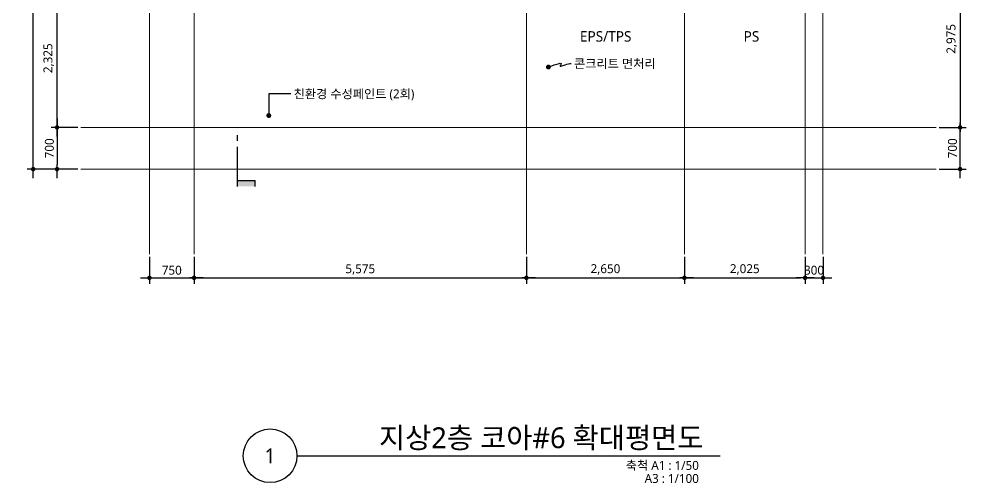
# Model space of a CAD drawing. Header units: millimetres. Extents: x 1424731 to 1631737, y 707248 to 849681.
# Drawn here: x 1509567 to 1525456, y 707248 to 715041 of the extents above; entities that cross this region are included whole.
import ezdxf
from ezdxf.enums import TextEntityAlignment as Align

# ---------------------------------------------------------------- set-up
doc = ezdxf.new("R2010")
doc.units = ezdxf.units.MM
doc.header["$MEASUREMENT"] = 0
doc.linetypes.add('CEN', pattern=[62, 60, -1, 0, -1])
doc.layers.get('0').update_dxf_attribs({"linetype": 'CONTINUOUS'})
for name, color, linetype, lineweight in [('A-CNTL', 1, 'CEN', 15), ('A-DIMS', 7, 'CONTINUOUS', 25), ('A-MKXS-LEAD', 7, 'CONTINUOUS', 25), ('A-MKXS-MAK1', 3, 'CONTINUOUS', 25), ('A-MKXS-TEXT1', 3, 'CONTINUOUS', 25), ('A-MKXS-TEXT2', 7, 'CONTINUOUS', 25), ('A-MKXX-NAME', 3, 'CONTINUOUS', 25), ('A-XXXX-SYMB', 7, 'CONTINUOUS', 25), ('A-XXXX-TXT1', 3, 'CONTINUOUS', 25)]:
    doc.layers.add(name, color=color, linetype=linetype, lineweight=lineweight)
doc.styles.add('HY울릉도L', font='')
doc.styles.add('돋움체', font='')
doc.styles.add('맑은고딕', font='malgun.ttf')
doc.styles.get('HY울릉도L').set_extended_font_data('HYwulM')
doc.styles.get('돋움체').set_extended_font_data('DotumChe')
doc.dimstyles.new('CDIM', dxfattribs={"dimtxt": 3, "dimasz": 1.5, "dimexe": 2, "dimexo": 1, "dimgap": 1, "dimtad": 1, "dimdec": 0, "dimrnd": 0.5, "dimzin": 0, "dimdsep": 32, "dimlunit": 6, "dimtxsty": 'HY울릉도L', "dimblk1": '_CIDOT', "dimblk2": '_CIDOT', "dimsah": 1, "dimcen": 5.5, "dimclrd": 2, "dimclre": 2, "dimclrt": 7, "dimadec": 0, "dimazin": 0, "dimtfac": 1, "dimtdec": 0, "dimtix": 1, "dimtmove": 2, "dimatfit": 1, "dimldrblk": '_CIDOT', "dimfxl": 1, "dimtolj": 1, "dimtzin": 0, "dimlwd": -1, "dimarcsym": 0})

# ---------------------------------------------------------------- blocks, each defined once
blk = doc.blocks.new('_CIDOT')
at = {"color": 0, "linetype": 'ByBlock'}
blk.add_line((2, 0), (-1, 0), dxfattribs=at)
at = {"color": 0, "linetype": 'ByBlock', "const_width": 0.5}
blk.add_lwpolyline([(-0.25, 0, 1), (0.25, 0, 1)], format="xyb", close=True, dxfattribs=at)
blk = doc.blocks.new('*D194')
at = {"layer": 'A-DIMS', "lineweight": -2, "transparency": 16777216}
for p, q in [((1511756, 711044), (1511756, 710594)), ((1512506, 711044), (1512506, 710594))]:
    blk.add_line(p, q, dxfattribs=at)
at = {"layer": 'A-DIMS', "transparency": 16777216}
blk.add_line((1511831, 710694), (1512431, 710694), dxfattribs=at)
at = {"layer": 'A-DIMS', "transparency": 16777216, "xscale": 75, "yscale": 75, "zscale": 75, "rotation": 180}
blk.add_blockref('_CIDOT', (1511756, 710694), dxfattribs=at)
at = {"layer": 'A-DIMS', "transparency": 16777216, "xscale": 75, "yscale": 75, "zscale": 75}
blk.add_blockref('_CIDOT', (1512506, 710694), dxfattribs=at)
at = {"layer": 'A-DIMS', "color": 3, "transparency": 16777216, "insert": (1512131, 710821), "char_height": 150, "attachment_point": 5, "style": '맑은고딕'}
blk.add_mtext('\\A1;750', dxfattribs=at)
blk = doc.blocks.new('*D195')
at = {"layer": 'A-DIMS', "lineweight": -2, "transparency": 16777216}
for p, q in [((1518081, 711044), (1518081, 710594)), ((1520731, 711044), (1520731, 710594))]:
    blk.add_line(p, q, dxfattribs=at)
at = {"layer": 'A-DIMS', "transparency": 16777216}
blk.add_line((1518156, 710694), (1520656, 710694), dxfattribs=at)
at = {"layer": 'A-DIMS', "transparency": 16777216, "xscale": 75, "yscale": 75, "zscale": 75, "rotation": 180}
blk.add_blockref('_CIDOT', (1518081, 710694), dxfattribs=at)
at = {"layer": 'A-DIMS', "transparency": 16777216, "xscale": 75, "yscale": 75, "zscale": 75}
blk.add_blockref('_CIDOT', (1520731, 710694), dxfattribs=at)
at = {"layer": 'A-DIMS', "color": 3, "transparency": 16777216, "insert": (1519406, 710834), "char_height": 150, "attachment_point": 5, "style": '맑은고딕'}
blk.add_mtext('\\A1;2,650', dxfattribs=at)
blk = doc.blocks.new('*D200')
at = {"layer": 'A-DIMS', "lineweight": -2, "transparency": 16777216}
for p, q in [((1512506, 711044), (1512506, 710594)), ((1518081, 711044), (1518081, 710594))]:
    blk.add_line(p, q, dxfattribs=at)
at = {"layer": 'A-DIMS', "transparency": 16777216}
blk.add_line((1512581, 710694), (1518006, 710694), dxfattribs=at)
at = {"layer": 'A-DIMS', "transparency": 16777216, "xscale": 75, "yscale": 75, "zscale": 75, "rotation": 180}
blk.add_blockref('_CIDOT', (1512506, 710694), dxfattribs=at)
at = {"layer": 'A-DIMS', "transparency": 16777216, "xscale": 75, "yscale": 75, "zscale": 75}
blk.add_blockref('_CIDOT', (1518081, 710694), dxfattribs=at)
at = {"layer": 'A-DIMS', "color": 3, "transparency": 16777216, "insert": (1515293, 710833), "char_height": 150, "attachment_point": 5, "style": '맑은고딕'}
blk.add_mtext('\\A1;5,575', dxfattribs=at)
blk = doc.blocks.new('*D209')
at = {"layer": 'A-DIMS', "lineweight": -2, "transparency": 16777216}
for p, q in [((1522756, 711044), (1522756, 710594)), ((1523056, 711044), (1523056, 710594))]:
    blk.add_line(p, q, dxfattribs=at)
at = {"layer": 'A-DIMS', "transparency": 16777216}
for p, q in [((1522681, 710694), (1522606, 710694)), ((1522756, 710694), (1523056, 710694)), ((1523131, 710694), (1523206, 710694))]:
    blk.add_line(p, q, dxfattribs=at)
at = {"layer": 'A-DIMS', "transparency": 16777216, "xscale": 75, "yscale": 75, "zscale": 75}
blk.add_blockref('_CIDOT', (1522756, 710694), dxfattribs=at)
at = {"layer": 'A-DIMS', "transparency": 16777216, "xscale": 75, "yscale": 75, "zscale": 75, "rotation": 180}
blk.add_blockref('_CIDOT', (1523056, 710694), dxfattribs=at)
at = {"layer": 'A-DIMS', "color": 3, "transparency": 16777216, "insert": (1522906, 710821), "char_height": 150, "attachment_point": 5, "style": '맑은고딕'}
blk.add_mtext('\\A1;300', dxfattribs=at)
blk = doc.blocks.new('CORE 6- 단면')
at = {"layer": 'A-MKXS-MAK1'}
for points in [[(9245, 14885), (9245, 14985), (9545, 14985), (9545, 14885)], [(11820, 4095), (11920, 4095), (11920, 3795), (11820, 3795)]]:
    blk.add_hatch(color=256, dxfattribs=at).paths.add_polyline_path(points)
h = blk.add_hatch(color=256, dxfattribs=at)
h.paths.add_polyline_path([(-1630, 4290), (-1383, 4042, 0.414214), (-1878, 4042)])
h.paths.add_polyline_path([(-1383, 4042), (-1135, 3795), (-1280, 3795, 0.198912)])
h.paths.add_polyline_path([(-1878, 4042, 0.198912), (-1980, 3795), (-2125, 3795)])
h = blk.add_hatch(color=256, dxfattribs=at)
h.paths.add_polyline_path([(9050, 495), (9297, 742, 0.414214), (9297, 247)])
h.paths.add_polyline_path([(9297, 742), (9545, 990), (9545, 845, 0.198912)])
h.paths.add_polyline_path([(9297, 247, 0.198912), (9545, 145), (9545, 0)])
for p, q in [((9245, 14985), (9245, 14885)), ((9545, 14985), (9545, 14322)), ((9545, 14885), (9245, 14885)), ((9545, 14222), (9545, 14122)), ((-2125, 3795), (-1630, 4290)), ((-1135, 3795), (-1630, 4290)), ((11920, 4095), (11820, 4095)), ((11820, 3795), (11820, 4095)), ((11920, 3795), (11920, 4095)), ((-657, 3795), (-2125, 3795)), ((-457, 3795), (-557, 3795)), ((11157, 3795), (11057, 3795)), ((11920, 3795), (11257, 3795)), ((9545, 1668), (9545, 1568)), ((9545, 1468), (9545, 0)), ((9545, 990), (9050, 495)), ((9545, 0), (9050, 495))]:
    blk.add_line(p, q, dxfattribs=at)
for centre in [(-1630, 3795), (9545, 495)]:
    blk.add_circle(centre, 350, dxfattribs=at)
at = {"layer": 'A-MKXS-TEXT2', "style": '돋움체'}
for s, height, p in [('1', 150, (-1634, 3939)), ('A-543', 140, (-1637, 3667))]:
    blk.add_text(s, height=height, dxfattribs=at).set_placement(p, align=Align.MIDDLE)
for s, height, p in [('A-542', 140, (9673, 488)), ('1', 150, (9401, 491))]:
    blk.add_text(s, height=height, rotation=90, dxfattribs=at).set_placement(p, align=Align.MIDDLE)
blk = doc.blocks.new('*D1122')
at = {"layer": 'A-DIMS', "lineweight": -2, "transparency": 16777216}
for p, q in [((1520731, 711044), (1520731, 710594)), ((1522756, 711044), (1522756, 710594))]:
    blk.add_line(p, q, dxfattribs=at)
at = {"layer": 'A-DIMS', "transparency": 16777216}
blk.add_line((1520806, 710694), (1522681, 710694), dxfattribs=at)
at = {"layer": 'A-DIMS', "transparency": 16777216, "xscale": 75, "yscale": 75, "zscale": 75, "rotation": 180}
blk.add_blockref('_CIDOT', (1520731, 710694), dxfattribs=at)
at = {"layer": 'A-DIMS', "transparency": 16777216, "xscale": 75, "yscale": 75, "zscale": 75}
blk.add_blockref('_CIDOT', (1522756, 710694), dxfattribs=at)
at = {"layer": 'A-DIMS', "color": 3, "transparency": 16777216, "insert": (1521743, 710834), "char_height": 150, "attachment_point": 5, "style": '맑은고딕'}
blk.add_mtext('\\A1;2,025', dxfattribs=at)
blk = doc.blocks.new('*D1123')
at = {"layer": 'A-DIMS', "lineweight": -2, "transparency": 16777216}
for p, q in [((1525006, 716194), (1525456, 716194)), ((1525006, 713219), (1525456, 713219))]:
    blk.add_line(p, q, dxfattribs=at)
at = {"layer": 'A-DIMS', "transparency": 16777216}
blk.add_line((1525356, 716119), (1525356, 713294), dxfattribs=at)
at = {"layer": 'A-DIMS', "transparency": 16777216, "xscale": 75, "yscale": 75, "zscale": 75}
for p, rotation in [((1525356, 716194), 90), ((1525356, 713219), 270)]:
    blk.add_blockref('_CIDOT', p, dxfattribs=dict(at, rotation=rotation))
at = {"layer": 'A-DIMS', "color": 3, "transparency": 16777216, "insert": (1525216, 714706), "char_height": 150, "attachment_point": 5, "rotation": 90, "style": '맑은고딕'}
blk.add_mtext('\\A1;2,975', dxfattribs=at)
blk = doc.blocks.new('*D1125')
at = {"layer": 'A-DIMS', "lineweight": -2, "transparency": 16777216}
for p, q in [((1525006, 713219), (1525456, 713219)), ((1525006, 712519), (1525456, 712519))]:
    blk.add_line(p, q, dxfattribs=at)
at = {"layer": 'A-DIMS', "transparency": 16777216}
blk.add_line((1525356, 712594), (1525356, 713144), dxfattribs=at)
at = {"layer": 'A-DIMS', "transparency": 16777216, "xscale": 75, "yscale": 75, "zscale": 75}
for p, rotation in [((1525356, 713219), 90), ((1525356, 712519), 270)]:
    blk.add_blockref('_CIDOT', p, dxfattribs=dict(at, rotation=rotation))
at = {"layer": 'A-DIMS', "color": 3, "transparency": 16777216, "insert": (1525228, 712869), "char_height": 150, "attachment_point": 5, "rotation": 90, "style": '맑은고딕'}
blk.add_mtext('\\A1;700', dxfattribs=at)
blk = doc.blocks.new('*D1127')
at = {"layer": 'A-DIMS', "lineweight": -2, "transparency": 16777216}
for p, q in [((1510556, 715544), (1510106, 715544)), ((1510556, 713219), (1510106, 713219))]:
    blk.add_line(p, q, dxfattribs=at)
at = {"layer": 'A-DIMS', "transparency": 16777216}
blk.add_line((1510206, 713294), (1510206, 715469), dxfattribs=at)
at = {"layer": 'A-DIMS', "transparency": 16777216, "xscale": 75, "yscale": 75, "zscale": 75}
for p, rotation in [((1510206, 715544), 90), ((1510206, 713219), 270)]:
    blk.add_blockref('_CIDOT', p, dxfattribs=dict(at, rotation=rotation))
at = {"layer": 'A-DIMS', "color": 3, "transparency": 16777216, "insert": (1510066, 714381), "char_height": 150, "attachment_point": 5, "rotation": 90, "style": '맑은고딕'}
blk.add_mtext('\\A1;2,325', dxfattribs=at)
blk = doc.blocks.new('*D1128')
at = {"layer": 'A-DIMS', "lineweight": -2, "transparency": 16777216}
for p, q in [((1510556, 725519), (1509706, 725519)), ((1510556, 712519), (1509706, 712519))]:
    blk.add_line(p, q, dxfattribs=at)
at = {"layer": 'A-DIMS', "transparency": 16777216}
blk.add_line((1509806, 712594), (1509806, 725444), dxfattribs=at)
at = {"layer": 'A-DIMS', "transparency": 16777216, "xscale": 75, "yscale": 75, "zscale": 75}
for p, rotation in [((1509806, 725519), 90), ((1509806, 712519), 270)]:
    blk.add_blockref('_CIDOT', p, dxfattribs=dict(at, rotation=rotation))
at = {"layer": 'A-DIMS', "color": 3, "transparency": 16777216, "insert": (1509665, 719019), "char_height": 150, "attachment_point": 5, "rotation": 90, "style": '맑은고딕'}
blk.add_mtext('\\A1;13,000', dxfattribs=at)
blk = doc.blocks.new('*D1129')
at = {"layer": 'A-DIMS', "lineweight": -2, "transparency": 16777216}
for p, q in [((1510556, 713219), (1510106, 713219)), ((1510556, 712519), (1510106, 712519))]:
    blk.add_line(p, q, dxfattribs=at)
at = {"layer": 'A-DIMS', "transparency": 16777216}
blk.add_line((1510206, 713144), (1510206, 712594), dxfattribs=at)
at = {"layer": 'A-DIMS', "transparency": 16777216, "xscale": 75, "yscale": 75, "zscale": 75}
for p, rotation in [((1510206, 713219), 90), ((1510206, 712519), 270)]:
    blk.add_blockref('_CIDOT', p, dxfattribs=dict(at, rotation=rotation))
at = {"layer": 'A-DIMS', "color": 3, "transparency": 16777216, "insert": (1510078, 712869), "char_height": 150, "attachment_point": 5, "rotation": 90, "style": '맑은고딕'}
blk.add_mtext('\\A1;700', dxfattribs=at)

msp = doc.modelspace()

# ---------------------------------------------------------------- linework, layer by layer
at = {"layer": 'A-CNTL'}
for p, q in [((1511755.7, 711093.7), (1511755.7, 727118.7)), ((1512505.7, 727118.7), (1512505.7, 711093.7)), ((1522755.7, 727118.7), (1522755.7, 711093.7)), ((1523055.7, 727118.7), (1523055.7, 711093.7)), ((1518080.7, 716493.7), (1518080.7, 711093.7)), ((1520730.7, 716493.7), (1520730.7, 711093.7)), ((1510605.7, 713218.7), (1524955.7, 713218.7)), ((1510605.7, 712518.7), (1524955.7, 712518.7))]:
    msp.add_line(p, q, dxfattribs=at)
at = {"layer": 'A-MKXS-LEAD', "const_width": 40}
for points in [[(1518428.9, 714235.1, 1), (1518470.4, 714231, 1)], [(1513737.9, 713420.7, 1), (1513779.4, 713416.6, 1)]]:
    msp.add_lwpolyline(points, format="xyb", close=True, dxfattribs=at)
at = {"layer": 'A-MKXS-LEAD'}
for points in [[(1518448.8, 714232.7), (1518546.6, 714269.6), (1518610.3, 714289.5), (1518646.5, 714295.9), (1518661.9, 714292.4), (1518663, 714282.5), (1518656.6, 714269.7), (1518649, 714257.5), (1518647.1, 714249.5), (1518655.7, 714248.1), (1518673.9, 714252.5), (1518698.7, 714260.8), (1518727.6, 714270.9), (1518757.8, 714281), (1518786.6, 714289.1), (1518811.3, 714293.4), (1518829.2, 714292)], [(1514125.7, 713782.6), (1513758.6, 713782.6), (1513758.6, 713782.6), (1513758.6, 713418.7)]]:
    msp.add_lwpolyline(points, dxfattribs=at)
at = {"layer": 'A-XXXX-SYMB'}
msp.add_line((1514230.7, 707706.2), (1521330.7, 707706.2), dxfattribs=at)
msp.add_circle((1513780.7, 707706.2), 450, dxfattribs=at)

# ---------------------------------------------------------------- block references
at = {"layer": 'A-DIMS', "rotation": 180}
msp.add_blockref('CORE 6- 단면', (1522775.7, 727213.6), dxfattribs=at)

# ---------------------------------------------------------------- texts
at = {"layer": 'A-MKXS-TEXT1', "style": '맑은고딕'}
for s, p in [('콘크리트 면처리', (1518879.2, 714292)), ('친환경 수성페인트 (2회)', (1514175.7, 713782.6))]:
    msp.add_text(s, height=150, dxfattribs=at).set_placement(p, align=Align.MIDDLE_LEFT)
at = {"layer": 'A-MKXX-NAME', "style": '맑은고딕'}
for s, p in [('EPS/TPS', (1519410.2, 714747.9)), ('PS', (1521855.7, 714747.9))]:
    msp.add_text(s, height=175, dxfattribs=at).set_placement(p, align=Align.MIDDLE_CENTER)
at = {"layer": 'A-XXXX-TXT1', "style": '맑은고딕'}
msp.add_text('지상2층 코아#6 확대평면도', height=350, dxfattribs=at).set_placement((1521051.6, 707728.8), align=Align.BOTTOM_RIGHT)
msp.add_text('1', height=250, dxfattribs=at).set_placement((1513780.7, 707706.2), align=Align.MIDDLE)
for s, p in [('축척 A1 : 1/50', (1520973.7, 707620)), ('A3 : 1/100', (1520973.7, 707401.1))]:
    msp.add_text(s, height=150, dxfattribs=at).set_placement(p, align=Align.TOP_RIGHT)

# ---------------------------------------------------------------- dimensions: what is measured, and where the dimension line sits
at = {"layer": 'A-DIMS'}
for base, p1, p2, angle, picture, middle in [((1509805.7, 725518.7), (1510605.7, 712518.7), (1510605.7, 725518.7), 270, '*D1128', (1509665.3, 719018.7)), ((1525355.7, 713218.7), (1524955.7, 716193.7), (1524955.7, 713218.7), 90, '*D1123', (1525215.7, 714706.2)), ((1510205.7, 715543.7), (1510605.7, 713218.7), (1510605.7, 715543.7), 270, '*D1127', (1510065.7, 714381.2)), ((1510205.7, 712518.7), (1510605.7, 713218.7), (1510605.7, 712518.7), 90, '*D1129', (1510078.2, 712868.7)), ((1525355.7, 713218.7), (1524955.7, 712518.7), (1524955.7, 713218.7), 270, '*D1125', (1525228.2, 712868.7))]:
    dim = msp.add_linear_dim(base=base, p1=p1, p2=p2, angle=angle, dimstyle='CDIM', override={"dimscale": 50, "dimtxsty": '맑은고딕', "dimclrd": 256, "dimclre": 256, "dimclrt": 3}, dxfattribs=at)
    dim.commit()
    dim.dimension.update_dxf_attribs({"geometry": picture, "text_midpoint": middle})
for base, p1, p2, picture, middle in [((1512505.7, 710693.7), (1511755.7, 711093.7), (1512505.7, 711093.7), '*D194', (1512130.7, 710821.2)), ((1518080.7, 710693.7), (1512505.7, 711093.7), (1518080.7, 711093.7), '*D200', (1515293.2, 710832.5)), ((1520730.7, 710693.7), (1518080.7, 711093.7), (1520730.7, 711093.7), '*D195', (1519405.7, 710833.8)), ((1522755.7, 710693.7), (1520730.7, 711093.7), (1522755.7, 711093.7), '*D1122', (1521743.2, 710833.8)), ((1523055.7, 710693.7), (1522755.7, 711093.7), (1523055.7, 711093.7), '*D209', (1522905.7, 710821.2))]:
    dim = msp.add_linear_dim(base=base, p1=p1, p2=p2, dimstyle='CDIM', override={"dimscale": 50, "dimtxsty": '맑은고딕', "dimclrd": 256, "dimclre": 256, "dimclrt": 3}, dxfattribs=at)
    dim.commit()
    dim.dimension.update_dxf_attribs({"geometry": picture, "text_midpoint": middle})

doc.saveas('drawing.dxf')
